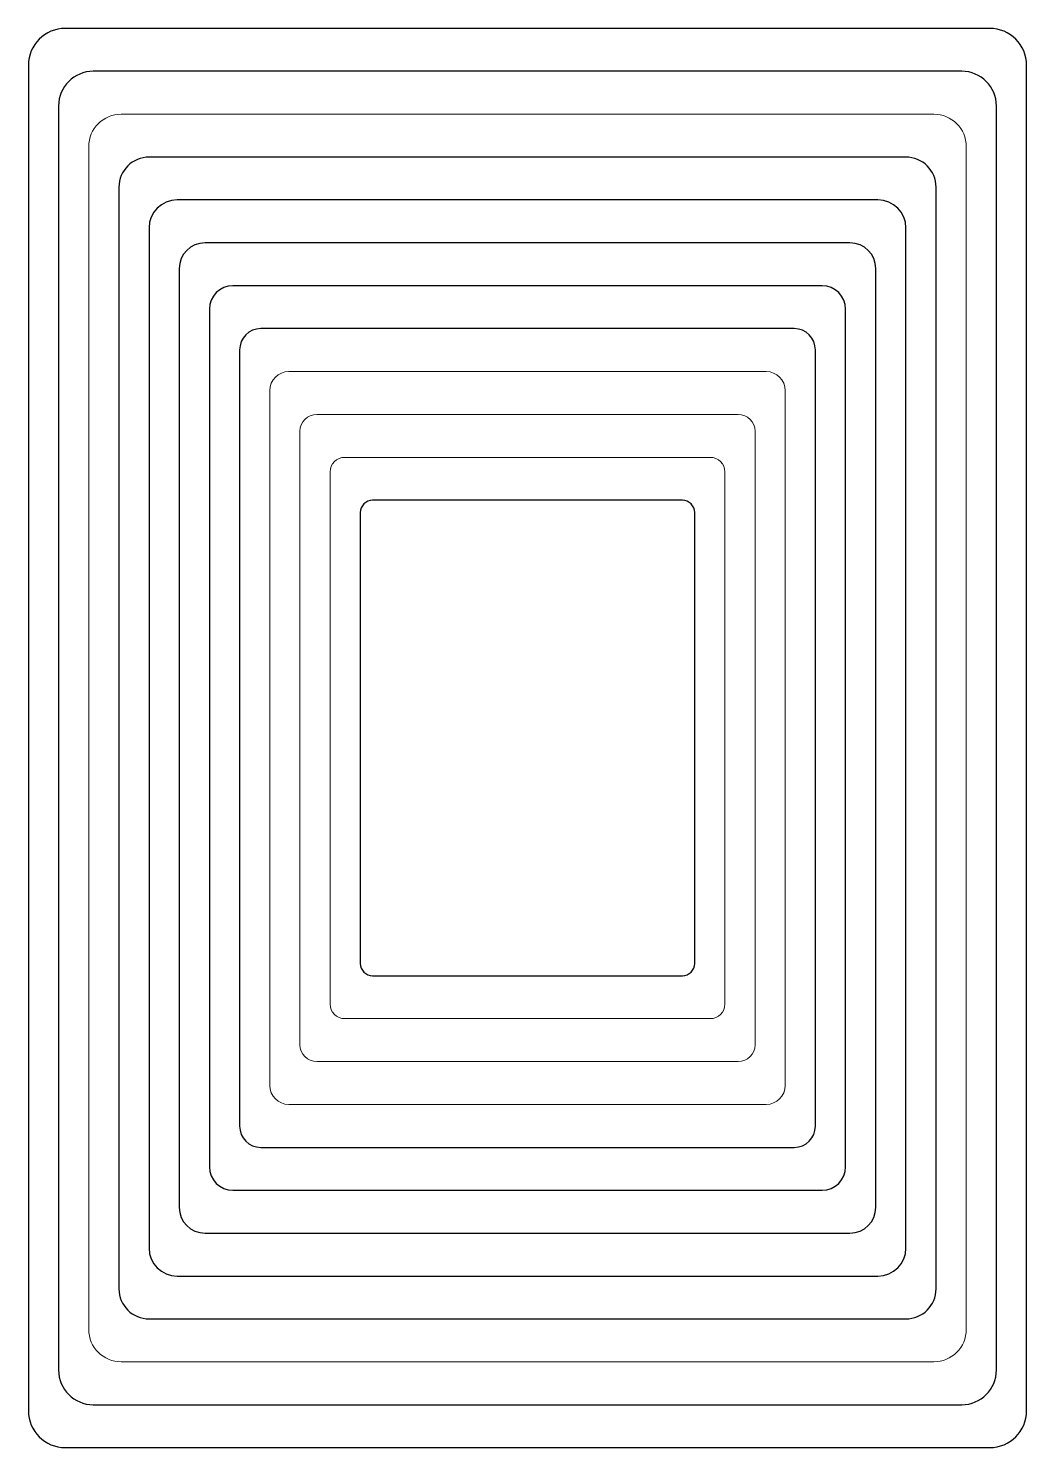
# Model space of a CAD drawing. Header units: centimetres. Extents: x -7.1 to 7.1, y -10.2 to 10.2.
import ezdxf

# ---------------------------------------------------------------- set-up
doc = ezdxf.new("R2010")
doc.units = ezdxf.units.CM
doc.header["$MEASUREMENT"] = 0
doc.layers.add('Layer 1', color=7, linetype='Continuous')

msp = doc.modelspace()

# ---------------------------------------------------------------- linework, layer by layer
at = {"layer": 'Layer 1', "color": 78}
for points, knots in [([(-6.60869, 10.15074), (-6.60869, 10.15074), (6.60814, 10.15074), (6.60814, 10.15074), (6.60814, 10.15074), (6.60814, 10.15074), (6.60814, 10.15074), (6.60814, 10.15074), (6.60814, 10.15074), (6.90103, 10.15074), (7.13681, 9.91495), (7.13681, 9.62207), (7.13681, 9.62207), (7.13681, 9.62207), (7.13681, 9.62207), (7.13681, 9.62207), (7.13681, 9.62207), (7.13681, 9.62207), (7.13681, -9.62163), (7.13681, -9.62163), (7.13681, -9.62163), (7.13681, -9.62163), (7.13681, -9.62163), (7.13681, -9.62163), (7.13681, -9.62163), (7.13681, -9.91452), (6.90102, -10.1503), (6.60814, -10.1503), (6.60814, -10.1503), (6.60814, -10.1503), (6.60814, -10.1503), (6.60813, -10.1503), (6.60813, -10.1503), (6.59524, -10.1503), (-6.60869, -10.1503), (-6.60869, -10.1503), (-6.60869, -10.1503), (-6.60869, -10.1503), (-6.60869, -10.1503), (-6.60869, -10.1503), (-6.60869, -10.1503), (-6.90158, -10.1503), (-7.13736, -9.91451), (-7.13736, -9.62163), (-7.13736, -9.62163), (-7.13736, -9.62163), (-7.13736, -9.62163), (-7.13736, -9.62163), (-7.13736, -9.62163), (-7.13736, -9.62163), (-7.13736, 9.62207), (-7.13736, 9.62207), (-7.13736, 9.62207), (-7.13736, 9.62208), (-7.13736, 9.62209), (-7.13736, 9.6221), (-7.13736, 9.6221), (-7.13735, 9.91497), (-6.90156, 10.15075), (-6.60869, 10.15075), (-6.60869, 10.15075), (-6.60869, 10.15075), (-6.60869, 10.15075), (-6.60869, 10.15075), (-6.60869, 10.15075), (-6.60869, 10.15075), (-6.60869, 10.15074), (-6.60869, 10.15074)], [0, 0, 0, 0, 0.05555556, 0.05555556, 0.05555556, 0.05555556, 0.11111111, 0.11111111, 0.11111111, 0.11111111, 0.16666667, 0.16666667, 0.16666667, 0.16666667, 0.22222222, 0.22222222, 0.22222222, 0.22222222, 0.27777778, 0.27777778, 0.27777778, 0.27777778, 0.33333333, 0.33333333, 0.33333333, 0.33333333, 0.38888889, 0.38888889, 0.38888889, 0.38888889, 0.44444444, 0.44444444, 0.44444444, 0.44444444, 0.5, 0.5, 0.5, 0.5, 0.55555556, 0.55555556, 0.55555556, 0.55555556, 0.61111111, 0.61111111, 0.61111111, 0.61111111, 0.66666667, 0.66666667, 0.66666667, 0.66666667, 0.72222222, 0.72222222, 0.72222222, 0.72222222, 0.77777778, 0.77777778, 0.77777778, 0.77777778, 0.83333333, 0.83333333, 0.83333333, 0.83333333, 0.88888889, 0.88888889, 0.88888889, 0.88888889, 1, 1, 1, 1]), ([(-6.60869, 10.15074), (-6.60869, 10.15074), (-6.60869, 10.15074), (-6.60869, 10.15074), (-6.60869, 10.15074), (-6.60869, 10.15074), (-6.60869, 10.15074), (-6.60869, 10.15074)], [0, 0, 0, 0, 0.33333333, 0.33333333, 0.33333333, 0.33333333, 1, 1, 1, 1])]:
    msp.add_open_spline(points, degree=3, knots=knots, dxfattribs=at)
at = {"layer": 'Layer 1', "lineweight": 13}
for points, knots in [([(-6.60869, 10.15074), (-6.60869, 10.15074), (6.60814, 10.15074), (6.60814, 10.15074), (6.60814, 10.15074), (6.60814, 10.15074), (6.60814, 10.15074), (6.60814, 10.15074), (6.60814, 10.15074), (6.90103, 10.15074), (7.13681, 9.91495), (7.13681, 9.62207), (7.13681, 9.62207), (7.13681, 9.62207), (7.13681, 9.62207), (7.13681, 9.62207), (7.13681, 9.62207), (7.13681, 9.62207), (7.13681, -9.62163), (7.13681, -9.62163), (7.13681, -9.62163), (7.13681, -9.62163), (7.13681, -9.62163), (7.13681, -9.62163), (7.13681, -9.62163), (7.13681, -9.91452), (6.90102, -10.1503), (6.60814, -10.1503), (6.60814, -10.1503), (6.60814, -10.1503), (6.60814, -10.1503), (6.60813, -10.1503), (6.60813, -10.1503), (6.59524, -10.1503), (-6.60869, -10.1503), (-6.60869, -10.1503), (-6.60869, -10.1503), (-6.60869, -10.1503), (-6.60869, -10.1503), (-6.60869, -10.1503), (-6.60869, -10.1503), (-6.90158, -10.1503), (-7.13736, -9.91451), (-7.13736, -9.62163), (-7.13736, -9.62163), (-7.13736, -9.62163), (-7.13736, -9.62163), (-7.13736, -9.62163), (-7.13736, -9.62163), (-7.13736, -9.62163), (-7.13736, 9.62207), (-7.13736, 9.62207), (-7.13736, 9.62207), (-7.13736, 9.62208), (-7.13736, 9.62209), (-7.13736, 9.6221), (-7.13736, 9.6221), (-7.13735, 9.91497), (-6.90156, 10.15075), (-6.60869, 10.15075), (-6.60869, 10.15075), (-6.60869, 10.15075), (-6.60869, 10.15075), (-6.60869, 10.15075)], [0, 0, 0, 0, 0.05882353, 0.05882353, 0.05882353, 0.05882353, 0.11764706, 0.11764706, 0.11764706, 0.11764706, 0.17647059, 0.17647059, 0.17647059, 0.17647059, 0.23529412, 0.23529412, 0.23529412, 0.23529412, 0.29411765, 0.29411765, 0.29411765, 0.29411765, 0.35294118, 0.35294118, 0.35294118, 0.35294118, 0.41176471, 0.41176471, 0.41176471, 0.41176471, 0.47058824, 0.47058824, 0.47058824, 0.47058824, 0.52941176, 0.52941176, 0.52941176, 0.52941176, 0.58823529, 0.58823529, 0.58823529, 0.58823529, 0.64705882, 0.64705882, 0.64705882, 0.64705882, 0.70588235, 0.70588235, 0.70588235, 0.70588235, 0.76470588, 0.76470588, 0.76470588, 0.76470588, 0.82352941, 0.82352941, 0.82352941, 0.82352941, 0.88235294, 0.88235294, 0.88235294, 0.88235294, 1, 1, 1, 1]), ([(-6.60869, 10.15074), (-6.60869, 10.15074), (-6.60869, 10.15074), (-6.60869, 10.15074), (-6.60869, 10.15074), (-6.60869, 10.15074), (-6.60869, 10.15074), (-6.60869, 10.15074)], [0, 0, 0, 0, 0.33333333, 0.33333333, 0.33333333, 0.33333333, 1, 1, 1, 1]), ([(-6.20921, 9.53715), (-6.20921, 9.53715), (6.20867, 9.53715), (6.20867, 9.53715), (6.20867, 9.53715), (6.20867, 9.53715), (6.20867, 9.53715), (6.20867, 9.53715), (6.20867, 9.53715), (6.48385, 9.53715), (6.70538, 9.31561), (6.70538, 9.04043), (6.70538, 9.04043), (6.70538, 9.04043), (6.70538, 9.04043), (6.70538, 9.04043), (6.70538, 9.04043), (6.70538, 9.03929), (6.70538, -9.04), (6.70538, -9.04), (6.70538, -9.04), (6.70538, -9.04), (6.70538, -9.04), (6.70538, -9.04), (6.70538, -9.04), (6.70538, -9.31518), (6.48384, -9.53671), (6.20867, -9.53671), (6.20867, -9.53671), (6.20867, -9.53671), (6.20867, -9.53671), (6.20866, -9.53671), (6.20866, -9.53671), (6.19694, -9.53671), (-6.20921, -9.53671), (-6.20921, -9.53671), (-6.20921, -9.53671), (-6.20921, -9.53671), (-6.20921, -9.53671), (-6.20921, -9.53671), (-6.20921, -9.53671), (-6.48439, -9.53671), (-6.70592, -9.31517), (-6.70592, -9.03999), (-6.70592, -9.03999), (-6.70592, -9.03999), (-6.70592, -9.03999), (-6.70592, -9.03999), (-6.70592, -9.03999), (-6.70592, -9.03885), (-6.70592, 9.04044), (-6.70592, 9.04044), (-6.70592, 9.04044), (-6.70592, 9.04045), (-6.70592, 9.04046), (-6.70592, 9.04046), (-6.70592, 9.04046), (-6.70591, 9.31563), (-6.48438, 9.53715), (-6.2092, 9.53715), (-6.2092, 9.53715), (-6.2092, 9.53715), (-6.2092, 9.53715), (-6.2092, 9.53715)], [0, 0, 0, 0, 0.05882353, 0.05882353, 0.05882353, 0.05882353, 0.11764706, 0.11764706, 0.11764706, 0.11764706, 0.17647059, 0.17647059, 0.17647059, 0.17647059, 0.23529412, 0.23529412, 0.23529412, 0.23529412, 0.29411765, 0.29411765, 0.29411765, 0.29411765, 0.35294118, 0.35294118, 0.35294118, 0.35294118, 0.41176471, 0.41176471, 0.41176471, 0.41176471, 0.47058824, 0.47058824, 0.47058824, 0.47058824, 0.52941176, 0.52941176, 0.52941176, 0.52941176, 0.58823529, 0.58823529, 0.58823529, 0.58823529, 0.64705882, 0.64705882, 0.64705882, 0.64705882, 0.70588235, 0.70588235, 0.70588235, 0.70588235, 0.76470588, 0.76470588, 0.76470588, 0.76470588, 0.82352941, 0.82352941, 0.82352941, 0.82352941, 0.88235294, 0.88235294, 0.88235294, 0.88235294, 1, 1, 1, 1]), ([(-6.20921, 9.53715), (-6.20921, 9.53715), (-6.20921, 9.53715), (-6.20921, 9.53715), (-6.20921, 9.53715), (-6.20921, 9.53715), (-6.20921, 9.53715), (-6.20921, 9.53715)], [0, 0, 0, 0, 0.33333333, 0.33333333, 0.33333333, 0.33333333, 1, 1, 1, 1]), ([(-5.41027, 8.30996), (-5.41027, 8.30996), (5.40971, 8.30996), (5.40971, 8.30996), (5.40971, 8.30996), (5.40971, 8.30996), (5.40972, 8.30996), (5.40972, 8.30996), (5.40972, 8.30996), (5.64949, 8.30995), (5.84251, 8.11693), (5.84251, 7.87716), (5.84251, 7.87716), (5.84251, 7.87716), (5.84251, 7.87716), (5.84251, 7.87715), (5.84251, 7.87715), (5.84251, 7.87372), (5.84251, -7.87674), (5.84251, -7.87674), (5.84251, -7.87674), (5.84251, -7.87674), (5.84251, -7.87675), (5.84251, -7.87675), (5.84251, -7.87675), (5.8425, -8.11652), (5.64947, -8.30954), (5.40971, -8.30954), (5.40971, -8.30954), (5.40971, -8.30954), (5.40971, -8.30954), (5.4097, -8.30954), (5.4097, -8.30954), (5.40032, -8.30954), (-5.41028, -8.30954), (-5.41028, -8.30954), (-5.41028, -8.30954), (-5.41028, -8.30954), (-5.41029, -8.30954), (-5.41029, -8.30954), (-5.41029, -8.30954), (-5.65006, -8.30953), (-5.84308, -8.11651), (-5.84308, -7.87674), (-5.84308, -7.87674), (-5.84308, -7.87674), (-5.84308, -7.87674), (-5.84308, -7.87673), (-5.84308, -7.87673), (-5.84308, -7.8733), (-5.84308, 7.87716), (-5.84308, 7.87716), (-5.84308, 7.87716), (-5.84308, 7.87717), (-5.84308, 7.87717), (-5.84308, 7.87718), (-5.84308, 7.87718), (-5.84307, 8.11694), (-5.65004, 8.30996), (-5.41028, 8.30996), (-5.41028, 8.30996), (-5.41028, 8.30996), (-5.41028, 8.30996), (-5.41028, 8.30996)], [0, 0, 0, 0, 0.05882353, 0.05882353, 0.05882353, 0.05882353, 0.11764706, 0.11764706, 0.11764706, 0.11764706, 0.17647059, 0.17647059, 0.17647059, 0.17647059, 0.23529412, 0.23529412, 0.23529412, 0.23529412, 0.29411765, 0.29411765, 0.29411765, 0.29411765, 0.35294118, 0.35294118, 0.35294118, 0.35294118, 0.41176471, 0.41176471, 0.41176471, 0.41176471, 0.47058824, 0.47058824, 0.47058824, 0.47058824, 0.52941176, 0.52941176, 0.52941176, 0.52941176, 0.58823529, 0.58823529, 0.58823529, 0.58823529, 0.64705882, 0.64705882, 0.64705882, 0.64705882, 0.70588235, 0.70588235, 0.70588235, 0.70588235, 0.76470588, 0.76470588, 0.76470588, 0.76470588, 0.82352941, 0.82352941, 0.82352941, 0.82352941, 0.88235294, 0.88235294, 0.88235294, 0.88235294, 1, 1, 1, 1]), ([(-5.41027, 8.30996), (-5.41027, 8.30996), (-5.41027, 8.30996), (-5.41027, 8.30996), (-5.41027, 8.30996), (-5.41027, 8.30996), (-5.41027, 8.30996), (-5.41027, 8.30996)], [0, 0, 0, 0, 0.33333333, 0.33333333, 0.33333333, 0.33333333, 1, 1, 1, 1]), ([(-5.01079, 7.69637), (-5.01079, 7.69637), (5.01024, 7.69637), (5.01024, 7.69637), (5.01024, 7.69637), (5.01024, 7.69637), (5.01025, 7.69637), (5.01025, 7.69637), (5.01025, 7.69637), (5.23231, 7.69636), (5.41107, 7.51759), (5.41107, 7.29553), (5.41107, 7.29553), (5.41107, 7.29553), (5.41107, 7.29553), (5.41107, 7.29552), (5.41107, 7.29552), (5.41107, 7.29095), (5.41107, -7.2951), (5.41107, -7.2951), (5.41107, -7.2951), (5.41107, -7.2951), (5.41107, -7.29511), (5.41107, -7.29511), (5.41107, -7.29511), (5.41107, -7.51717), (5.2323, -7.69594), (5.01023, -7.69594), (5.01023, -7.69594), (5.01023, -7.69594), (5.01023, -7.69594), (5.01022, -7.69594), (5.01022, -7.69594), (5.00202, -7.69594), (-5.01081, -7.69594), (-5.01081, -7.69594), (-5.01081, -7.69594), (-5.01081, -7.69594), (-5.01082, -7.69594), (-5.01083, -7.69594), (-5.01083, -7.69594), (-5.23288, -7.69593), (-5.41165, -7.51716), (-5.41165, -7.2951), (-5.41165, -7.2951), (-5.41165, -7.2951), (-5.41165, -7.2951), (-5.41165, -7.29509), (-5.41165, -7.29509), (-5.41165, -7.29052), (-5.41165, 7.29553), (-5.41165, 7.29553), (-5.41165, 7.29553), (-5.41165, 7.29554), (-5.41165, 7.29554), (-5.41165, 7.29555), (-5.41165, 7.29555), (-5.41164, 7.51761), (-5.23287, 7.69637), (-5.01081, 7.69637), (-5.01081, 7.69637), (-5.01081, 7.69637), (-5.01081, 7.69637), (-5.01081, 7.69637)], [0, 0, 0, 0, 0.05882353, 0.05882353, 0.05882353, 0.05882353, 0.11764706, 0.11764706, 0.11764706, 0.11764706, 0.17647059, 0.17647059, 0.17647059, 0.17647059, 0.23529412, 0.23529412, 0.23529412, 0.23529412, 0.29411765, 0.29411765, 0.29411765, 0.29411765, 0.35294118, 0.35294118, 0.35294118, 0.35294118, 0.41176471, 0.41176471, 0.41176471, 0.41176471, 0.47058824, 0.47058824, 0.47058824, 0.47058824, 0.52941176, 0.52941176, 0.52941176, 0.52941176, 0.58823529, 0.58823529, 0.58823529, 0.58823529, 0.64705882, 0.64705882, 0.64705882, 0.64705882, 0.70588235, 0.70588235, 0.70588235, 0.70588235, 0.76470588, 0.76470588, 0.76470588, 0.76470588, 0.82352941, 0.82352941, 0.82352941, 0.82352941, 0.88235294, 0.88235294, 0.88235294, 0.88235294, 1, 1, 1, 1]), ([(-5.01079, 7.69637), (-5.01079, 7.69637), (-5.01079, 7.69637), (-5.01079, 7.69637), (-5.01079, 7.69637), (-5.01079, 7.69637), (-5.01079, 7.69637), (-5.01079, 7.69637)], [0, 0, 0, 0, 0.33333333, 0.33333333, 0.33333333, 0.33333333, 1, 1, 1, 1]), ([(-4.61132, 7.08278), (-4.61132, 7.08278), (4.61076, 7.08278), (4.61076, 7.08278), (4.61076, 7.08278), (4.61076, 7.08278), (4.61077, 7.08278), (4.61078, 7.08278), (4.61078, 7.08278), (4.81514, 7.08277), (4.97965, 6.91825), (4.97965, 6.7139), (4.97965, 6.7139), (4.97965, 6.7139), (4.97965, 6.7139), (4.97965, 6.71389), (4.97965, 6.71389), (4.97965, 6.70818), (4.97965, -6.71346), (4.97965, -6.71346), (4.97965, -6.71346), (4.97965, -6.71347), (4.97965, -6.71347), (4.97965, -6.71348), (4.97965, -6.71348), (4.97964, -6.91783), (4.81512, -7.08235), (4.61076, -7.08235), (4.61076, -7.08235), (4.61076, -7.08235), (4.61076, -7.08235), (4.61076, -7.08235), (4.61076, -7.08235), (4.60372, -7.08235), (-4.61132, -7.08235), (-4.61132, -7.08235), (-4.61132, -7.08235), (-4.61133, -7.08235), (-4.61133, -7.08235), (-4.61134, -7.08235), (-4.61134, -7.08235), (-4.81569, -7.08234), (-4.9802, -6.91782), (-4.9802, -6.71347), (-4.9802, -6.71347), (-4.9802, -6.71347), (-4.9802, -6.71347), (-4.9802, -6.71346), (-4.9802, -6.71346), (-4.9802, -6.70775), (-4.9802, 6.71389), (-4.9802, 6.71389), (-4.9802, 6.71389), (-4.9802, 6.71389), (-4.9802, 6.7139), (-4.9802, 6.7139), (-4.9802, 6.7139), (-4.98019, 6.91825), (-4.81567, 7.08277), (-4.61131, 7.08277), (-4.61131, 7.08277), (-4.61131, 7.08277), (-4.61131, 7.08277), (-4.61131, 7.08277)], [0, 0, 0, 0, 0.05882353, 0.05882353, 0.05882353, 0.05882353, 0.11764706, 0.11764706, 0.11764706, 0.11764706, 0.17647059, 0.17647059, 0.17647059, 0.17647059, 0.23529412, 0.23529412, 0.23529412, 0.23529412, 0.29411765, 0.29411765, 0.29411765, 0.29411765, 0.35294118, 0.35294118, 0.35294118, 0.35294118, 0.41176471, 0.41176471, 0.41176471, 0.41176471, 0.47058824, 0.47058824, 0.47058824, 0.47058824, 0.52941176, 0.52941176, 0.52941176, 0.52941176, 0.58823529, 0.58823529, 0.58823529, 0.58823529, 0.64705882, 0.64705882, 0.64705882, 0.64705882, 0.70588235, 0.70588235, 0.70588235, 0.70588235, 0.76470588, 0.76470588, 0.76470588, 0.76470588, 0.82352941, 0.82352941, 0.82352941, 0.82352941, 0.88235294, 0.88235294, 0.88235294, 0.88235294, 1, 1, 1, 1]), ([(-4.61132, 7.08278), (-4.61132, 7.08278), (-4.61132, 7.08278), (-4.61132, 7.08278), (-4.61132, 7.08278), (-4.61132, 7.08278), (-4.61132, 7.08278), (-4.61132, 7.08278)], [0, 0, 0, 0, 0.33333333, 0.33333333, 0.33333333, 0.33333333, 1, 1, 1, 1]), ([(-4.21185, 6.46919), (-4.21185, 6.46919), (4.21129, 6.46919), (4.21129, 6.46919), (4.21129, 6.46919), (4.21129, 6.46919), (4.2113, 6.46919), (4.21131, 6.46919), (4.21131, 6.46919), (4.39796, 6.46918), (4.54821, 6.31891), (4.54821, 6.13226), (4.54821, 6.13226), (4.54821, 6.13226), (4.54821, 6.13226), (4.54821, 6.13225), (4.54821, 6.13225), (4.54821, 6.12539), (4.54821, -6.13183), (4.54821, -6.13183), (4.54821, -6.13183), (4.54821, -6.13184), (4.54821, -6.13184), (4.54821, -6.13185), (4.54821, -6.13185), (4.54821, -6.3185), (4.39794, -6.46876), (4.21129, -6.46876), (4.21129, -6.46876), (4.21129, -6.46876), (4.21129, -6.46876), (4.21129, -6.46876), (4.21129, -6.46876), (4.20543, -6.46876), (-4.21185, -6.46876), (-4.21185, -6.46876), (-4.21185, -6.46876), (-4.21185, -6.46876), (-4.21186, -6.46876), (-4.21186, -6.46876), (-4.21186, -6.46876), (-4.39851, -6.46875), (-4.54877, -6.31848), (-4.54877, -6.13183), (-4.54877, -6.13183), (-4.54877, -6.13183), (-4.54877, -6.13183), (-4.54877, -6.13182), (-4.54877, -6.13182), (-4.54877, -6.12496), (-4.54877, 6.13226), (-4.54877, 6.13226), (-4.54877, 6.13226), (-4.54877, 6.13226), (-4.54877, 6.13227), (-4.54877, 6.13227), (-4.54877, 6.13227), (-4.54877, 6.31892), (-4.3985, 6.46918), (-4.21185, 6.46918), (-4.21185, 6.46918), (-4.21185, 6.46918), (-4.21185, 6.46918), (-4.21185, 6.46918)], [0, 0, 0, 0, 0.05882353, 0.05882353, 0.05882353, 0.05882353, 0.11764706, 0.11764706, 0.11764706, 0.11764706, 0.17647059, 0.17647059, 0.17647059, 0.17647059, 0.23529412, 0.23529412, 0.23529412, 0.23529412, 0.29411765, 0.29411765, 0.29411765, 0.29411765, 0.35294118, 0.35294118, 0.35294118, 0.35294118, 0.41176471, 0.41176471, 0.41176471, 0.41176471, 0.47058824, 0.47058824, 0.47058824, 0.47058824, 0.52941176, 0.52941176, 0.52941176, 0.52941176, 0.58823529, 0.58823529, 0.58823529, 0.58823529, 0.64705882, 0.64705882, 0.64705882, 0.64705882, 0.70588235, 0.70588235, 0.70588235, 0.70588235, 0.76470588, 0.76470588, 0.76470588, 0.76470588, 0.82352941, 0.82352941, 0.82352941, 0.82352941, 0.88235294, 0.88235294, 0.88235294, 0.88235294, 1, 1, 1, 1]), ([(-4.21185, 6.46919), (-4.21185, 6.46919), (-4.21185, 6.46919), (-4.21185, 6.46919), (-4.21185, 6.46919), (-4.21185, 6.46919), (-4.21185, 6.46919), (-4.21185, 6.46919)], [0, 0, 0, 0, 0.33333333, 0.33333333, 0.33333333, 0.33333333, 1, 1, 1, 1]), ([(-3.81237, 5.85559), (-3.81237, 5.85559), (3.81182, 5.85559), (3.81182, 5.85559), (3.81182, 5.85559), (3.81183, 5.85559), (3.81183, 5.85559), (3.81184, 5.85559), (3.81184, 5.85559), (3.98078, 5.85558), (4.11679, 5.71957), (4.11679, 5.55062), (4.11679, 5.55062), (4.11679, 5.55062), (4.11679, 5.55062), (4.11679, 5.55061), (4.11679, 5.55061), (4.11679, 5.54261), (4.11679, -5.5502), (4.11679, -5.5502), (4.11679, -5.5502), (4.11679, -5.55021), (4.11679, -5.55022), (4.11679, -5.55022), (4.11679, -5.55022), (4.11678, -5.71916), (3.98077, -5.85516), (3.81182, -5.85516), (3.81182, -5.85516), (3.81182, -5.85516), (3.81182, -5.85516), (3.81182, -5.85516), (3.81182, -5.85516), (3.80713, -5.85516), (-3.81237, -5.85516), (-3.81237, -5.85516), (-3.81237, -5.85516), (-3.81238, -5.85516), (-3.81238, -5.85516), (-3.81239, -5.85516), (-3.81239, -5.85516), (-3.98133, -5.85515), (-4.11734, -5.71914), (-4.11734, -5.55019), (-4.11734, -5.55019), (-4.11734, -5.55019), (-4.11734, -5.55019), (-4.11734, -5.55018), (-4.11734, -5.55018), (-4.11734, -5.54218), (-4.11734, 5.55063), (-4.11734, 5.55063), (-4.11734, 5.55063), (-4.11734, 5.55063), (-4.11734, 5.55064), (-4.11734, 5.55064), (-4.11734, 5.55064), (-4.11733, 5.71959), (-3.98132, 5.8556), (-3.81237, 5.8556), (-3.81237, 5.8556), (-3.81237, 5.8556), (-3.81237, 5.8556), (-3.81237, 5.8556)], [0, 0, 0, 0, 0.05882353, 0.05882353, 0.05882353, 0.05882353, 0.11764706, 0.11764706, 0.11764706, 0.11764706, 0.17647059, 0.17647059, 0.17647059, 0.17647059, 0.23529412, 0.23529412, 0.23529412, 0.23529412, 0.29411765, 0.29411765, 0.29411765, 0.29411765, 0.35294118, 0.35294118, 0.35294118, 0.35294118, 0.41176471, 0.41176471, 0.41176471, 0.41176471, 0.47058824, 0.47058824, 0.47058824, 0.47058824, 0.52941176, 0.52941176, 0.52941176, 0.52941176, 0.58823529, 0.58823529, 0.58823529, 0.58823529, 0.64705882, 0.64705882, 0.64705882, 0.64705882, 0.70588235, 0.70588235, 0.70588235, 0.70588235, 0.76470588, 0.76470588, 0.76470588, 0.76470588, 0.82352941, 0.82352941, 0.82352941, 0.82352941, 0.88235294, 0.88235294, 0.88235294, 0.88235294, 1, 1, 1, 1]), ([(-3.81237, 5.85559), (-3.81237, 5.85559), (-3.81237, 5.85559), (-3.81237, 5.85559), (-3.81237, 5.85559), (-3.81237, 5.85559), (-3.81237, 5.85559), (-3.81237, 5.85559)], [0, 0, 0, 0, 0.33333333, 0.33333333, 0.33333333, 0.33333333, 1, 1, 1, 1]), ([(-2.21448, 3.40122), (-2.21448, 3.40122), (2.21391, 3.40122), (2.21391, 3.40122), (2.21391, 3.40122), (2.21392, 3.40122), (2.21394, 3.40122), (2.21394, 3.40122), (2.21394, 3.40122), (2.31206, 3.4012), (2.39104, 3.32221), (2.39104, 3.22408), (2.39104, 3.22408), (2.39104, 3.22408), (2.39104, 3.22407), (2.39104, 3.22406), (2.39104, 3.22406), (2.39104, 3.21149), (2.39104, -3.22366), (2.39104, -3.22366), (2.39104, -3.22366), (2.39104, -3.22367), (2.39104, -3.22368), (2.39104, -3.22369), (2.39104, -3.22369), (2.39102, -3.32181), (2.31202, -3.40079), (2.2139, -3.40079), (2.2139, -3.40079), (2.2139, -3.40079), (2.2139, -3.40079), (2.2139, -3.40079), (2.2139, -3.40079), (2.2139, -3.40079), (-2.21449, -3.40079), (-2.21449, -3.40079), (-2.21449, -3.40079), (-2.2145, -3.40079), (-2.21451, -3.40079), (-2.21452, -3.40079), (-2.21452, -3.40079), (-2.31264, -3.40077), (-2.39162, -3.32178), (-2.39162, -3.22365), (-2.39162, -3.22365), (-2.39162, -3.22365), (-2.39162, -3.22364), (-2.39162, -3.22363), (-2.39162, -3.22363), (-2.39162, -3.21106), (-2.39162, 3.22409), (-2.39162, 3.22409), (-2.39162, 3.22409), (-2.39162, 3.22409), (-2.39162, 3.22409), (-2.39162, 3.22409), (-2.39162, 3.22409), (-2.39162, 3.32222), (-2.31262, 3.40123), (-2.21449, 3.40123), (-2.21449, 3.40123), (-2.21449, 3.40123), (-2.21449, 3.40123), (-2.21449, 3.40123)], [0, 0, 0, 0, 0.05882353, 0.05882353, 0.05882353, 0.05882353, 0.11764706, 0.11764706, 0.11764706, 0.11764706, 0.17647059, 0.17647059, 0.17647059, 0.17647059, 0.23529412, 0.23529412, 0.23529412, 0.23529412, 0.29411765, 0.29411765, 0.29411765, 0.29411765, 0.35294118, 0.35294118, 0.35294118, 0.35294118, 0.41176471, 0.41176471, 0.41176471, 0.41176471, 0.47058824, 0.47058824, 0.47058824, 0.47058824, 0.52941176, 0.52941176, 0.52941176, 0.52941176, 0.58823529, 0.58823529, 0.58823529, 0.58823529, 0.64705882, 0.64705882, 0.64705882, 0.64705882, 0.70588235, 0.70588235, 0.70588235, 0.70588235, 0.76470588, 0.76470588, 0.76470588, 0.76470588, 0.82352941, 0.82352941, 0.82352941, 0.82352941, 0.88235294, 0.88235294, 0.88235294, 0.88235294, 1, 1, 1, 1]), ([(-2.21448, 3.40122), (-2.21448, 3.40122), (-2.21448, 3.40122), (-2.21448, 3.40122), (-2.21448, 3.40122), (-2.21448, 3.40122), (-2.21448, 3.40122), (-2.21448, 3.40122)], [0, 0, 0, 0, 0.33333333, 0.33333333, 0.33333333, 0.33333333, 1, 1, 1, 1])]:
    msp.add_open_spline(points, degree=3, knots=knots, dxfattribs=at)
at = {"layer": 'Layer 1', "color": 58}
for points, knots in [([(-6.20921, 9.53715), (-6.20921, 9.53715), (6.20867, 9.53715), (6.20867, 9.53715), (6.20867, 9.53715), (6.20867, 9.53715), (6.20867, 9.53715), (6.20867, 9.53715), (6.20867, 9.53715), (6.48385, 9.53715), (6.70538, 9.31561), (6.70538, 9.04043), (6.70538, 9.04043), (6.70538, 9.04043), (6.70538, 9.04043), (6.70538, 9.04043), (6.70538, 9.04043), (6.70538, 9.03929), (6.70538, -9.04), (6.70538, -9.04), (6.70538, -9.04), (6.70538, -9.04), (6.70538, -9.04), (6.70538, -9.04), (6.70538, -9.04), (6.70538, -9.31518), (6.48384, -9.53671), (6.20867, -9.53671), (6.20867, -9.53671), (6.20867, -9.53671), (6.20867, -9.53671), (6.20866, -9.53671), (6.20866, -9.53671), (6.19694, -9.53671), (-6.20921, -9.53671), (-6.20921, -9.53671), (-6.20921, -9.53671), (-6.20921, -9.53671), (-6.20921, -9.53671), (-6.20921, -9.53671), (-6.20921, -9.53671), (-6.48439, -9.53671), (-6.70592, -9.31517), (-6.70592, -9.03999), (-6.70592, -9.03999), (-6.70592, -9.03999), (-6.70592, -9.03999), (-6.70592, -9.03999), (-6.70592, -9.03999), (-6.70592, -9.03885), (-6.70592, 9.04044), (-6.70592, 9.04044), (-6.70592, 9.04044), (-6.70592, 9.04045), (-6.70592, 9.04046), (-6.70592, 9.04046), (-6.70592, 9.04046), (-6.70591, 9.31563), (-6.48438, 9.53715), (-6.2092, 9.53715), (-6.2092, 9.53715), (-6.2092, 9.53715), (-6.2092, 9.53715), (-6.2092, 9.53715), (-6.2092, 9.53715), (-6.2092, 9.53715), (-6.20921, 9.53715), (-6.20921, 9.53715)], [0, 0, 0, 0, 0.05555556, 0.05555556, 0.05555556, 0.05555556, 0.11111111, 0.11111111, 0.11111111, 0.11111111, 0.16666667, 0.16666667, 0.16666667, 0.16666667, 0.22222222, 0.22222222, 0.22222222, 0.22222222, 0.27777778, 0.27777778, 0.27777778, 0.27777778, 0.33333333, 0.33333333, 0.33333333, 0.33333333, 0.38888889, 0.38888889, 0.38888889, 0.38888889, 0.44444444, 0.44444444, 0.44444444, 0.44444444, 0.5, 0.5, 0.5, 0.5, 0.55555556, 0.55555556, 0.55555556, 0.55555556, 0.61111111, 0.61111111, 0.61111111, 0.61111111, 0.66666667, 0.66666667, 0.66666667, 0.66666667, 0.72222222, 0.72222222, 0.72222222, 0.72222222, 0.77777778, 0.77777778, 0.77777778, 0.77777778, 0.83333333, 0.83333333, 0.83333333, 0.83333333, 0.88888889, 0.88888889, 0.88888889, 0.88888889, 1, 1, 1, 1]), ([(-6.20921, 9.53715), (-6.20921, 9.53715), (-6.20921, 9.53715), (-6.20921, 9.53715), (-6.20921, 9.53715), (-6.20921, 9.53715), (-6.20921, 9.53715), (-6.20921, 9.53715)], [0, 0, 0, 0, 0.33333333, 0.33333333, 0.33333333, 0.33333333, 1, 1, 1, 1])]:
    msp.add_open_spline(points, degree=3, knots=knots, dxfattribs=at)
at = {"layer": 'Layer 1', "color": 66, "lineweight": 13}
msp.add_open_spline([(-5.80974, 8.92356), (-5.80974, 8.92356), (5.80919, 8.92356), (5.80919, 8.92356), (5.80919, 8.92356), (5.80919, 8.92356), (5.8092, 8.92356), (5.8092, 8.92356), (5.8092, 8.92356), (6.06667, 8.92356), (6.27395, 8.71628), (6.27395, 8.4588), (6.27395, 8.4588), (6.27395, 8.4588), (6.27395, 8.4588), (6.27395, 8.4588), (6.27395, 8.4588), (6.27395, 8.45651), (6.27395, -8.45836), (6.27395, -8.45836), (6.27395, -8.45836), (6.27395, -8.45836), (6.27395, -8.45836), (6.27395, -8.45837), (6.27395, -8.45837), (6.27394, -8.71584), (6.06667, -8.92312), (5.80919, -8.92312), (5.80919, -8.92312), (5.80919, -8.92312), (5.80919, -8.92312), (5.80918, -8.92312), (5.80918, -8.92312), (5.79863, -8.92312), (-5.80974, -8.92312), (-5.80974, -8.92312), (-5.80974, -8.92312), (-5.80974, -8.92312), (-5.80975, -8.92312), (-5.80975, -8.92312), (-5.80975, -8.92312), (-6.06722, -8.92312), (-6.2745, -8.71584), (-6.2745, -8.45836), (-6.2745, -8.45836), (-6.2745, -8.45836), (-6.2745, -8.45836), (-6.2745, -8.45836), (-6.2745, -8.45836), (-6.2745, -8.45608), (-6.2745, 8.4588), (-6.2745, 8.4588), (-6.2745, 8.4588), (-6.2745, 8.45881), (-6.2745, 8.45881), (-6.2745, 8.45882), (-6.2745, 8.45882), (-6.27449, 8.71629), (-6.06721, 8.92356), (-5.80974, 8.92356), (-5.80974, 8.92356), (-5.80974, 8.92356), (-5.80974, 8.92356), (-5.80974, 8.92356)], degree=3, knots=[0, 0, 0, 0, 0.05882353, 0.05882353, 0.05882353, 0.05882353, 0.11764706, 0.11764706, 0.11764706, 0.11764706, 0.17647059, 0.17647059, 0.17647059, 0.17647059, 0.23529412, 0.23529412, 0.23529412, 0.23529412, 0.29411765, 0.29411765, 0.29411765, 0.29411765, 0.35294118, 0.35294118, 0.35294118, 0.35294118, 0.41176471, 0.41176471, 0.41176471, 0.41176471, 0.47058824, 0.47058824, 0.47058824, 0.47058824, 0.52941176, 0.52941176, 0.52941176, 0.52941176, 0.58823529, 0.58823529, 0.58823529, 0.58823529, 0.64705882, 0.64705882, 0.64705882, 0.64705882, 0.70588235, 0.70588235, 0.70588235, 0.70588235, 0.76470588, 0.76470588, 0.76470588, 0.76470588, 0.82352941, 0.82352941, 0.82352941, 0.82352941, 0.88235294, 0.88235294, 0.88235294, 0.88235294, 1, 1, 1, 1], dxfattribs=at)
at = {"layer": 'Layer 1', "color": 54}
for points, knots in [([(-5.41027, 8.30996), (-5.41027, 8.30996), (5.40971, 8.30996), (5.40971, 8.30996), (5.40971, 8.30996), (5.40971, 8.30996), (5.40972, 8.30996), (5.40972, 8.30996), (5.40972, 8.30996), (5.64949, 8.30995), (5.84251, 8.11693), (5.84251, 7.87716), (5.84251, 7.87716), (5.84251, 7.87716), (5.84251, 7.87716), (5.84251, 7.87715), (5.84251, 7.87715), (5.84251, 7.87372), (5.84251, -7.87674), (5.84251, -7.87674), (5.84251, -7.87674), (5.84251, -7.87674), (5.84251, -7.87675), (5.84251, -7.87675), (5.84251, -7.87675), (5.8425, -8.11652), (5.64947, -8.30954), (5.40971, -8.30954), (5.40971, -8.30954), (5.40971, -8.30954), (5.40971, -8.30954), (5.4097, -8.30954), (5.4097, -8.30954), (5.40032, -8.30954), (-5.41028, -8.30954), (-5.41028, -8.30954), (-5.41028, -8.30954), (-5.41028, -8.30954), (-5.41029, -8.30954), (-5.41029, -8.30954), (-5.41029, -8.30954), (-5.65006, -8.30953), (-5.84308, -8.11651), (-5.84308, -7.87674), (-5.84308, -7.87674), (-5.84308, -7.87674), (-5.84308, -7.87674), (-5.84308, -7.87673), (-5.84308, -7.87673), (-5.84308, -7.8733), (-5.84308, 7.87716), (-5.84308, 7.87716), (-5.84308, 7.87716), (-5.84308, 7.87717), (-5.84308, 7.87717), (-5.84308, 7.87718), (-5.84308, 7.87718), (-5.84307, 8.11694), (-5.65004, 8.30996), (-5.41028, 8.30996), (-5.41028, 8.30996), (-5.41028, 8.30996), (-5.41028, 8.30996), (-5.41028, 8.30996), (-5.41028, 8.30996), (-5.41028, 8.30996), (-5.41027, 8.30996), (-5.41027, 8.30996)], [0, 0, 0, 0, 0.05555556, 0.05555556, 0.05555556, 0.05555556, 0.11111111, 0.11111111, 0.11111111, 0.11111111, 0.16666667, 0.16666667, 0.16666667, 0.16666667, 0.22222222, 0.22222222, 0.22222222, 0.22222222, 0.27777778, 0.27777778, 0.27777778, 0.27777778, 0.33333333, 0.33333333, 0.33333333, 0.33333333, 0.38888889, 0.38888889, 0.38888889, 0.38888889, 0.44444444, 0.44444444, 0.44444444, 0.44444444, 0.5, 0.5, 0.5, 0.5, 0.55555556, 0.55555556, 0.55555556, 0.55555556, 0.61111111, 0.61111111, 0.61111111, 0.61111111, 0.66666667, 0.66666667, 0.66666667, 0.66666667, 0.72222222, 0.72222222, 0.72222222, 0.72222222, 0.77777778, 0.77777778, 0.77777778, 0.77777778, 0.83333333, 0.83333333, 0.83333333, 0.83333333, 0.88888889, 0.88888889, 0.88888889, 0.88888889, 1, 1, 1, 1]), ([(-5.41027, 8.30996), (-5.41027, 8.30996), (-5.41027, 8.30996), (-5.41027, 8.30996), (-5.41027, 8.30996), (-5.41027, 8.30996), (-5.41027, 8.30996), (-5.41027, 8.30996)], [0, 0, 0, 0, 0.33333333, 0.33333333, 0.33333333, 0.33333333, 1, 1, 1, 1])]:
    msp.add_open_spline(points, degree=3, knots=knots, dxfattribs=at)
at = {"layer": 'Layer 1', "color": 52}
for points, knots in [([(-5.01079, 7.69637), (-5.01079, 7.69637), (5.01024, 7.69637), (5.01024, 7.69637), (5.01024, 7.69637), (5.01024, 7.69637), (5.01025, 7.69637), (5.01025, 7.69637), (5.01025, 7.69637), (5.23231, 7.69636), (5.41107, 7.51759), (5.41107, 7.29553), (5.41107, 7.29553), (5.41107, 7.29553), (5.41107, 7.29553), (5.41107, 7.29552), (5.41107, 7.29552), (5.41107, 7.29095), (5.41107, -7.2951), (5.41107, -7.2951), (5.41107, -7.2951), (5.41107, -7.2951), (5.41107, -7.29511), (5.41107, -7.29511), (5.41107, -7.29511), (5.41107, -7.51717), (5.2323, -7.69594), (5.01023, -7.69594), (5.01023, -7.69594), (5.01023, -7.69594), (5.01023, -7.69594), (5.01022, -7.69594), (5.01022, -7.69594), (5.00202, -7.69594), (-5.01081, -7.69594), (-5.01081, -7.69594), (-5.01081, -7.69594), (-5.01081, -7.69594), (-5.01082, -7.69594), (-5.01083, -7.69594), (-5.01083, -7.69594), (-5.23288, -7.69593), (-5.41165, -7.51716), (-5.41165, -7.2951), (-5.41165, -7.2951), (-5.41165, -7.2951), (-5.41165, -7.2951), (-5.41165, -7.29509), (-5.41165, -7.29509), (-5.41165, -7.29052), (-5.41165, 7.29553), (-5.41165, 7.29553), (-5.41165, 7.29553), (-5.41165, 7.29554), (-5.41165, 7.29554), (-5.41165, 7.29555), (-5.41165, 7.29555), (-5.41164, 7.51761), (-5.23287, 7.69637), (-5.01081, 7.69637), (-5.01081, 7.69637), (-5.01081, 7.69637), (-5.01081, 7.69637), (-5.01081, 7.69637), (-5.01081, 7.69637), (-5.01081, 7.69637), (-5.01079, 7.69637), (-5.01079, 7.69637)], [0, 0, 0, 0, 0.05555556, 0.05555556, 0.05555556, 0.05555556, 0.11111111, 0.11111111, 0.11111111, 0.11111111, 0.16666667, 0.16666667, 0.16666667, 0.16666667, 0.22222222, 0.22222222, 0.22222222, 0.22222222, 0.27777778, 0.27777778, 0.27777778, 0.27777778, 0.33333333, 0.33333333, 0.33333333, 0.33333333, 0.38888889, 0.38888889, 0.38888889, 0.38888889, 0.44444444, 0.44444444, 0.44444444, 0.44444444, 0.5, 0.5, 0.5, 0.5, 0.55555556, 0.55555556, 0.55555556, 0.55555556, 0.61111111, 0.61111111, 0.61111111, 0.61111111, 0.66666667, 0.66666667, 0.66666667, 0.66666667, 0.72222222, 0.72222222, 0.72222222, 0.72222222, 0.77777778, 0.77777778, 0.77777778, 0.77777778, 0.83333333, 0.83333333, 0.83333333, 0.83333333, 0.88888889, 0.88888889, 0.88888889, 0.88888889, 1, 1, 1, 1]), ([(-5.01079, 7.69637), (-5.01079, 7.69637), (-5.01079, 7.69637), (-5.01079, 7.69637), (-5.01079, 7.69637), (-5.01079, 7.69637), (-5.01079, 7.69637), (-5.01079, 7.69637)], [0, 0, 0, 0, 0.33333333, 0.33333333, 0.33333333, 0.33333333, 1, 1, 1, 1])]:
    msp.add_open_spline(points, degree=3, knots=knots, dxfattribs=at)
at = {"layer": 'Layer 1', "color": 60}
for points, knots in [([(-4.61132, 7.08278), (-4.61132, 7.08278), (4.61076, 7.08278), (4.61076, 7.08278), (4.61076, 7.08278), (4.61076, 7.08278), (4.61077, 7.08278), (4.61078, 7.08278), (4.61078, 7.08278), (4.81514, 7.08277), (4.97965, 6.91825), (4.97965, 6.7139), (4.97965, 6.7139), (4.97965, 6.7139), (4.97965, 6.7139), (4.97965, 6.71389), (4.97965, 6.71389), (4.97965, 6.70818), (4.97965, -6.71346), (4.97965, -6.71346), (4.97965, -6.71346), (4.97965, -6.71347), (4.97965, -6.71347), (4.97965, -6.71348), (4.97965, -6.71348), (4.97964, -6.91783), (4.81512, -7.08235), (4.61076, -7.08235), (4.61076, -7.08235), (4.61076, -7.08235), (4.61076, -7.08235), (4.61076, -7.08235), (4.61076, -7.08235), (4.60372, -7.08235), (-4.61132, -7.08235), (-4.61132, -7.08235), (-4.61132, -7.08235), (-4.61133, -7.08235), (-4.61133, -7.08235), (-4.61134, -7.08235), (-4.61134, -7.08235), (-4.81569, -7.08234), (-4.9802, -6.91782), (-4.9802, -6.71347), (-4.9802, -6.71347), (-4.9802, -6.71347), (-4.9802, -6.71347), (-4.9802, -6.71346), (-4.9802, -6.71346), (-4.9802, -6.70775), (-4.9802, 6.71389), (-4.9802, 6.71389), (-4.9802, 6.71389), (-4.9802, 6.71389), (-4.9802, 6.7139), (-4.9802, 6.7139), (-4.9802, 6.7139), (-4.98019, 6.91825), (-4.81567, 7.08277), (-4.61131, 7.08277), (-4.61131, 7.08277), (-4.61131, 7.08277), (-4.61131, 7.08277), (-4.61131, 7.08277), (-4.61131, 7.08277), (-4.61131, 7.08277), (-4.61132, 7.08278), (-4.61132, 7.08278)], [0, 0, 0, 0, 0.05555556, 0.05555556, 0.05555556, 0.05555556, 0.11111111, 0.11111111, 0.11111111, 0.11111111, 0.16666667, 0.16666667, 0.16666667, 0.16666667, 0.22222222, 0.22222222, 0.22222222, 0.22222222, 0.27777778, 0.27777778, 0.27777778, 0.27777778, 0.33333333, 0.33333333, 0.33333333, 0.33333333, 0.38888889, 0.38888889, 0.38888889, 0.38888889, 0.44444444, 0.44444444, 0.44444444, 0.44444444, 0.5, 0.5, 0.5, 0.5, 0.55555556, 0.55555556, 0.55555556, 0.55555556, 0.61111111, 0.61111111, 0.61111111, 0.61111111, 0.66666667, 0.66666667, 0.66666667, 0.66666667, 0.72222222, 0.72222222, 0.72222222, 0.72222222, 0.77777778, 0.77777778, 0.77777778, 0.77777778, 0.83333333, 0.83333333, 0.83333333, 0.83333333, 0.88888889, 0.88888889, 0.88888889, 0.88888889, 1, 1, 1, 1]), ([(-4.61132, 7.08278), (-4.61132, 7.08278), (-4.61132, 7.08278), (-4.61132, 7.08278), (-4.61132, 7.08278), (-4.61132, 7.08278), (-4.61132, 7.08278), (-4.61132, 7.08278)], [0, 0, 0, 0, 0.33333333, 0.33333333, 0.33333333, 0.33333333, 1, 1, 1, 1])]:
    msp.add_open_spline(points, degree=3, knots=knots, dxfattribs=at)
at = {"layer": 'Layer 1', "color": 62}
for points, knots in [([(-4.21185, 6.46919), (-4.21185, 6.46919), (4.21129, 6.46919), (4.21129, 6.46919), (4.21129, 6.46919), (4.21129, 6.46919), (4.2113, 6.46919), (4.21131, 6.46919), (4.21131, 6.46919), (4.39796, 6.46918), (4.54821, 6.31891), (4.54821, 6.13226), (4.54821, 6.13226), (4.54821, 6.13226), (4.54821, 6.13226), (4.54821, 6.13225), (4.54821, 6.13225), (4.54821, 6.12539), (4.54821, -6.13183), (4.54821, -6.13183), (4.54821, -6.13183), (4.54821, -6.13184), (4.54821, -6.13184), (4.54821, -6.13185), (4.54821, -6.13185), (4.54821, -6.3185), (4.39794, -6.46876), (4.21129, -6.46876), (4.21129, -6.46876), (4.21129, -6.46876), (4.21129, -6.46876), (4.21129, -6.46876), (4.21129, -6.46876), (4.20543, -6.46876), (-4.21185, -6.46876), (-4.21185, -6.46876), (-4.21185, -6.46876), (-4.21185, -6.46876), (-4.21186, -6.46876), (-4.21186, -6.46876), (-4.21186, -6.46876), (-4.39851, -6.46875), (-4.54877, -6.31848), (-4.54877, -6.13183), (-4.54877, -6.13183), (-4.54877, -6.13183), (-4.54877, -6.13183), (-4.54877, -6.13182), (-4.54877, -6.13182), (-4.54877, -6.12496), (-4.54877, 6.13226), (-4.54877, 6.13226), (-4.54877, 6.13226), (-4.54877, 6.13226), (-4.54877, 6.13227), (-4.54877, 6.13227), (-4.54877, 6.13227), (-4.54877, 6.31892), (-4.3985, 6.46918), (-4.21185, 6.46918), (-4.21185, 6.46918), (-4.21185, 6.46918), (-4.21185, 6.46918), (-4.21185, 6.46918), (-4.21185, 6.46918), (-4.21185, 6.46918), (-4.21185, 6.46919), (-4.21185, 6.46919)], [0, 0, 0, 0, 0.05555556, 0.05555556, 0.05555556, 0.05555556, 0.11111111, 0.11111111, 0.11111111, 0.11111111, 0.16666667, 0.16666667, 0.16666667, 0.16666667, 0.22222222, 0.22222222, 0.22222222, 0.22222222, 0.27777778, 0.27777778, 0.27777778, 0.27777778, 0.33333333, 0.33333333, 0.33333333, 0.33333333, 0.38888889, 0.38888889, 0.38888889, 0.38888889, 0.44444444, 0.44444444, 0.44444444, 0.44444444, 0.5, 0.5, 0.5, 0.5, 0.55555556, 0.55555556, 0.55555556, 0.55555556, 0.61111111, 0.61111111, 0.61111111, 0.61111111, 0.66666667, 0.66666667, 0.66666667, 0.66666667, 0.72222222, 0.72222222, 0.72222222, 0.72222222, 0.77777778, 0.77777778, 0.77777778, 0.77777778, 0.83333333, 0.83333333, 0.83333333, 0.83333333, 0.88888889, 0.88888889, 0.88888889, 0.88888889, 1, 1, 1, 1]), ([(-4.21185, 6.46919), (-4.21185, 6.46919), (-4.21185, 6.46919), (-4.21185, 6.46919), (-4.21185, 6.46919), (-4.21185, 6.46919), (-4.21185, 6.46919), (-4.21185, 6.46919)], [0, 0, 0, 0, 0.33333333, 0.33333333, 0.33333333, 0.33333333, 1, 1, 1, 1]), ([(-3.81237, 5.85559), (-3.81237, 5.85559), (3.81182, 5.85559), (3.81182, 5.85559), (3.81182, 5.85559), (3.81183, 5.85559), (3.81183, 5.85559), (3.81184, 5.85559), (3.81184, 5.85559), (3.98078, 5.85558), (4.11679, 5.71957), (4.11679, 5.55062), (4.11679, 5.55062), (4.11679, 5.55062), (4.11679, 5.55062), (4.11679, 5.55061), (4.11679, 5.55061), (4.11679, 5.54261), (4.11679, -5.5502), (4.11679, -5.5502), (4.11679, -5.5502), (4.11679, -5.55021), (4.11679, -5.55022), (4.11679, -5.55022), (4.11679, -5.55022), (4.11678, -5.71916), (3.98077, -5.85516), (3.81182, -5.85516), (3.81182, -5.85516), (3.81182, -5.85516), (3.81182, -5.85516), (3.81182, -5.85516), (3.81182, -5.85516), (3.80713, -5.85516), (-3.81237, -5.85516), (-3.81237, -5.85516), (-3.81237, -5.85516), (-3.81238, -5.85516), (-3.81238, -5.85516), (-3.81239, -5.85516), (-3.81239, -5.85516), (-3.98133, -5.85515), (-4.11734, -5.71914), (-4.11734, -5.55019), (-4.11734, -5.55019), (-4.11734, -5.55019), (-4.11734, -5.55019), (-4.11734, -5.55018), (-4.11734, -5.55018), (-4.11734, -5.54218), (-4.11734, 5.55063), (-4.11734, 5.55063), (-4.11734, 5.55063), (-4.11734, 5.55063), (-4.11734, 5.55064), (-4.11734, 5.55064), (-4.11734, 5.55064), (-4.11733, 5.71959), (-3.98132, 5.8556), (-3.81237, 5.8556), (-3.81237, 5.8556), (-3.81237, 5.8556), (-3.81237, 5.8556), (-3.81237, 5.8556), (-3.81237, 5.8556), (-3.81237, 5.8556), (-3.81237, 5.85559), (-3.81237, 5.85559)], [0, 0, 0, 0, 0.05555556, 0.05555556, 0.05555556, 0.05555556, 0.11111111, 0.11111111, 0.11111111, 0.11111111, 0.16666667, 0.16666667, 0.16666667, 0.16666667, 0.22222222, 0.22222222, 0.22222222, 0.22222222, 0.27777778, 0.27777778, 0.27777778, 0.27777778, 0.33333333, 0.33333333, 0.33333333, 0.33333333, 0.38888889, 0.38888889, 0.38888889, 0.38888889, 0.44444444, 0.44444444, 0.44444444, 0.44444444, 0.5, 0.5, 0.5, 0.5, 0.55555556, 0.55555556, 0.55555556, 0.55555556, 0.61111111, 0.61111111, 0.61111111, 0.61111111, 0.66666667, 0.66666667, 0.66666667, 0.66666667, 0.72222222, 0.72222222, 0.72222222, 0.72222222, 0.77777778, 0.77777778, 0.77777778, 0.77777778, 0.83333333, 0.83333333, 0.83333333, 0.83333333, 0.88888889, 0.88888889, 0.88888889, 0.88888889, 1, 1, 1, 1]), ([(-3.81237, 5.85559), (-3.81237, 5.85559), (-3.81237, 5.85559), (-3.81237, 5.85559), (-3.81237, 5.85559), (-3.81237, 5.85559), (-3.81237, 5.85559), (-3.81237, 5.85559)], [0, 0, 0, 0, 0.33333333, 0.33333333, 0.33333333, 0.33333333, 1, 1, 1, 1])]:
    msp.add_open_spline(points, degree=3, knots=knots, dxfattribs=at)
at = {"layer": 'Layer 1', "color": 71, "lineweight": 13}
msp.add_open_spline([(-3.41289, 5.242), (-3.41289, 5.242), (3.41235, 5.242), (3.41235, 5.242), (3.41235, 5.242), (3.41236, 5.242), (3.41237, 5.242), (3.41238, 5.242), (3.41238, 5.242), (3.56362, 5.24199), (3.68536, 5.12023), (3.68536, 4.96899), (3.68536, 4.96899), (3.68536, 4.96899), (3.68536, 4.96899), (3.68536, 4.96898), (3.68536, 4.96898), (3.68536, 4.95984), (3.68536, -4.96856), (3.68536, -4.96856), (3.68536, -4.96856), (3.68536, -4.96857), (3.68536, -4.96858), (3.68536, -4.96859), (3.68536, -4.96859), (3.68535, -5.11983), (3.56359, -5.24157), (3.41235, -5.24157), (3.41235, -5.24157), (3.41235, -5.24157), (3.41235, -5.24157), (3.41235, -5.24157), (3.41235, -5.24157), (3.40883, -5.24157), (-3.41289, -5.24157), (-3.41289, -5.24157), (-3.41289, -5.24157), (-3.4129, -5.24157), (-3.41291, -5.24157), (-3.41292, -5.24157), (-3.41292, -5.24157), (-3.56415, -5.24156), (-3.6859, -5.1198), (-3.6859, -4.96856), (-3.6859, -4.96856), (-3.6859, -4.96856), (-3.6859, -4.96856), (-3.6859, -4.96855), (-3.6859, -4.96855), (-3.6859, -4.95941), (-3.6859, 4.96899), (-3.6859, 4.96899), (-3.6859, 4.96899), (-3.6859, 4.96899), (-3.6859, 4.96899), (-3.6859, 4.969), (-3.6859, 4.969), (-3.6859, 5.12024), (-3.56414, 5.242), (-3.41289, 5.242), (-3.41289, 5.242), (-3.41289, 5.242), (-3.41289, 5.242), (-3.41289, 5.242)], degree=3, knots=[0, 0, 0, 0, 0.05882353, 0.05882353, 0.05882353, 0.05882353, 0.11764706, 0.11764706, 0.11764706, 0.11764706, 0.17647059, 0.17647059, 0.17647059, 0.17647059, 0.23529412, 0.23529412, 0.23529412, 0.23529412, 0.29411765, 0.29411765, 0.29411765, 0.29411765, 0.35294118, 0.35294118, 0.35294118, 0.35294118, 0.41176471, 0.41176471, 0.41176471, 0.41176471, 0.47058824, 0.47058824, 0.47058824, 0.47058824, 0.52941176, 0.52941176, 0.52941176, 0.52941176, 0.58823529, 0.58823529, 0.58823529, 0.58823529, 0.64705882, 0.64705882, 0.64705882, 0.64705882, 0.70588235, 0.70588235, 0.70588235, 0.70588235, 0.76470588, 0.76470588, 0.76470588, 0.76470588, 0.82352941, 0.82352941, 0.82352941, 0.82352941, 0.88235294, 0.88235294, 0.88235294, 0.88235294, 1, 1, 1, 1], dxfattribs=at)
at = {"layer": 'Layer 1', "color": 61, "lineweight": 13}
for points in [[(-3.01342, 4.62841), (-3.01342, 4.62841), (3.01287, 4.62841), (3.01287, 4.62841), (3.01287, 4.62841), (3.01288, 4.62841), (3.01289, 4.62841), (3.0129, 4.62841), (3.0129, 4.62841), (3.14643, 4.62839), (3.25392, 4.52089), (3.25392, 4.38736), (3.25392, 4.38736), (3.25392, 4.38736), (3.25392, 4.38735), (3.25392, 4.38734), (3.25392, 4.38734), (3.25392, 4.37706), (3.25392, -4.38693), (3.25392, -4.38693), (3.25392, -4.38693), (3.25392, -4.38694), (3.25392, -4.38695), (3.25392, -4.38696), (3.25392, -4.38696), (3.25391, -4.52049), (3.1464, -4.62798), (3.01287, -4.62798), (3.01287, -4.62798), (3.01287, -4.62798), (3.01287, -4.62798), (3.01287, -4.62798), (3.01287, -4.62798), (3.01053, -4.62798), (-3.01342, -4.62798), (-3.01342, -4.62798), (-3.01342, -4.62798), (-3.01343, -4.62798), (-3.01344, -4.62798), (-3.01345, -4.62798), (-3.01345, -4.62798), (-3.14698, -4.62796), (-3.25447, -4.52046), (-3.25447, -4.38693), (-3.25447, -4.38693), (-3.25447, -4.38693), (-3.25447, -4.38692), (-3.25447, -4.38691), (-3.25447, -4.38691), (-3.25447, -4.37663), (-3.25447, 4.38736), (-3.25447, 4.38736), (-3.25447, 4.38736), (-3.25447, 4.38736), (-3.25447, 4.38736), (-3.25447, 4.38736), (-3.25447, 4.38736), (-3.25447, 4.5209), (-3.14696, 4.62841), (-3.01342, 4.62841), (-3.01342, 4.62841), (-3.01342, 4.62841), (-3.01342, 4.62841), (-3.01342, 4.62841)], [(-2.61395, 4.01482), (-2.61395, 4.01482), (2.61339, 4.01482), (2.61339, 4.01482), (2.61339, 4.01482), (2.6134, 4.01482), (2.61341, 4.01482), (2.61342, 4.01482), (2.61342, 4.01482), (2.72924, 4.0148), (2.82248, 3.92155), (2.82248, 3.80573), (2.82248, 3.80573), (2.82248, 3.80573), (2.82248, 3.80572), (2.82248, 3.80571), (2.82248, 3.80571), (2.82248, 3.79428), (2.82248, -3.80529), (2.82248, -3.80529), (2.82248, -3.80529), (2.82248, -3.8053), (2.82248, -3.80531), (2.82248, -3.80532), (2.82248, -3.80532), (2.82247, -3.92114), (2.72921, -4.01438), (2.61339, -4.01438), (2.61339, -4.01438), (2.61339, -4.01438), (2.61339, -4.01438), (2.61339, -4.01438), (2.61339, -4.01438), (2.61222, -4.01438), (-2.61395, -4.01438), (-2.61395, -4.01438), (-2.61395, -4.01438), (-2.61396, -4.01438), (-2.61397, -4.01438), (-2.61398, -4.01438), (-2.61398, -4.01438), (-2.7298, -4.01436), (-2.82304, -3.92111), (-2.82304, -3.80529), (-2.82304, -3.80529), (-2.82304, -3.80529), (-2.82304, -3.80528), (-2.82304, -3.80527), (-2.82304, -3.80527), (-2.82304, -3.79384), (-2.82304, 3.80573), (-2.82304, 3.80573), (-2.82304, 3.80573), (-2.82304, 3.80573), (-2.82304, 3.80573), (-2.82304, 3.80573), (-2.82304, 3.80573), (-2.82304, 3.92157), (-2.72979, 4.01482), (-2.61395, 4.01482), (-2.61395, 4.01482), (-2.61395, 4.01482), (-2.61395, 4.01482), (-2.61395, 4.01482)]]:
    msp.add_open_spline(points, degree=3, knots=[0, 0, 0, 0, 0.05882353, 0.05882353, 0.05882353, 0.05882353, 0.11764706, 0.11764706, 0.11764706, 0.11764706, 0.17647059, 0.17647059, 0.17647059, 0.17647059, 0.23529412, 0.23529412, 0.23529412, 0.23529412, 0.29411765, 0.29411765, 0.29411765, 0.29411765, 0.35294118, 0.35294118, 0.35294118, 0.35294118, 0.41176471, 0.41176471, 0.41176471, 0.41176471, 0.47058824, 0.47058824, 0.47058824, 0.47058824, 0.52941176, 0.52941176, 0.52941176, 0.52941176, 0.58823529, 0.58823529, 0.58823529, 0.58823529, 0.64705882, 0.64705882, 0.64705882, 0.64705882, 0.70588235, 0.70588235, 0.70588235, 0.70588235, 0.76470588, 0.76470588, 0.76470588, 0.76470588, 0.82352941, 0.82352941, 0.82352941, 0.82352941, 0.88235294, 0.88235294, 0.88235294, 0.88235294, 1, 1, 1, 1], dxfattribs=at)
at = {"layer": 'Layer 1', "color": 7}
for points, knots in [([(-2.21448, 3.40122), (-2.21448, 3.40122), (2.21391, 3.40122), (2.21391, 3.40122), (2.21391, 3.40122), (2.21392, 3.40122), (2.21394, 3.40122), (2.21394, 3.40122), (2.21394, 3.40122), (2.31206, 3.4012), (2.39104, 3.32221), (2.39104, 3.22408), (2.39104, 3.22408), (2.39104, 3.22408), (2.39104, 3.22407), (2.39104, 3.22406), (2.39104, 3.22406), (2.39104, 3.21149), (2.39104, -3.22366), (2.39104, -3.22366), (2.39104, -3.22366), (2.39104, -3.22367), (2.39104, -3.22368), (2.39104, -3.22369), (2.39104, -3.22369), (2.39102, -3.32181), (2.31202, -3.40079), (2.2139, -3.40079), (2.2139, -3.40079), (2.2139, -3.40079), (2.2139, -3.40079), (2.2139, -3.40079), (2.2139, -3.40079), (2.2139, -3.40079), (-2.21449, -3.40079), (-2.21449, -3.40079), (-2.21449, -3.40079), (-2.2145, -3.40079), (-2.21451, -3.40079), (-2.21452, -3.40079), (-2.21452, -3.40079), (-2.31264, -3.40077), (-2.39162, -3.32178), (-2.39162, -3.22365), (-2.39162, -3.22365), (-2.39162, -3.22365), (-2.39162, -3.22364), (-2.39162, -3.22363), (-2.39162, -3.22363), (-2.39162, -3.21106), (-2.39162, 3.22409), (-2.39162, 3.22409), (-2.39162, 3.22409), (-2.39162, 3.22409), (-2.39162, 3.22409), (-2.39162, 3.22409), (-2.39162, 3.22409), (-2.39162, 3.32222), (-2.31262, 3.40123), (-2.21449, 3.40123), (-2.21449, 3.40123), (-2.21449, 3.40123), (-2.21449, 3.40123), (-2.21449, 3.40123), (-2.21449, 3.40123), (-2.21449, 3.40123), (-2.21448, 3.40122), (-2.21448, 3.40122)], [0, 0, 0, 0, 0.05555556, 0.05555556, 0.05555556, 0.05555556, 0.11111111, 0.11111111, 0.11111111, 0.11111111, 0.16666667, 0.16666667, 0.16666667, 0.16666667, 0.22222222, 0.22222222, 0.22222222, 0.22222222, 0.27777778, 0.27777778, 0.27777778, 0.27777778, 0.33333333, 0.33333333, 0.33333333, 0.33333333, 0.38888889, 0.38888889, 0.38888889, 0.38888889, 0.44444444, 0.44444444, 0.44444444, 0.44444444, 0.5, 0.5, 0.5, 0.5, 0.55555556, 0.55555556, 0.55555556, 0.55555556, 0.61111111, 0.61111111, 0.61111111, 0.61111111, 0.66666667, 0.66666667, 0.66666667, 0.66666667, 0.72222222, 0.72222222, 0.72222222, 0.72222222, 0.77777778, 0.77777778, 0.77777778, 0.77777778, 0.83333333, 0.83333333, 0.83333333, 0.83333333, 0.88888889, 0.88888889, 0.88888889, 0.88888889, 1, 1, 1, 1]), ([(-2.21448, 3.40122), (-2.21448, 3.40122), (-2.21448, 3.40122), (-2.21448, 3.40122), (-2.21448, 3.40122), (-2.21448, 3.40122), (-2.21448, 3.40122), (-2.21448, 3.40122)], [0, 0, 0, 0, 0.33333333, 0.33333333, 0.33333333, 0.33333333, 1, 1, 1, 1])]:
    msp.add_open_spline(points, degree=3, knots=knots, dxfattribs=at)

doc.saveas('drawing.dxf')
